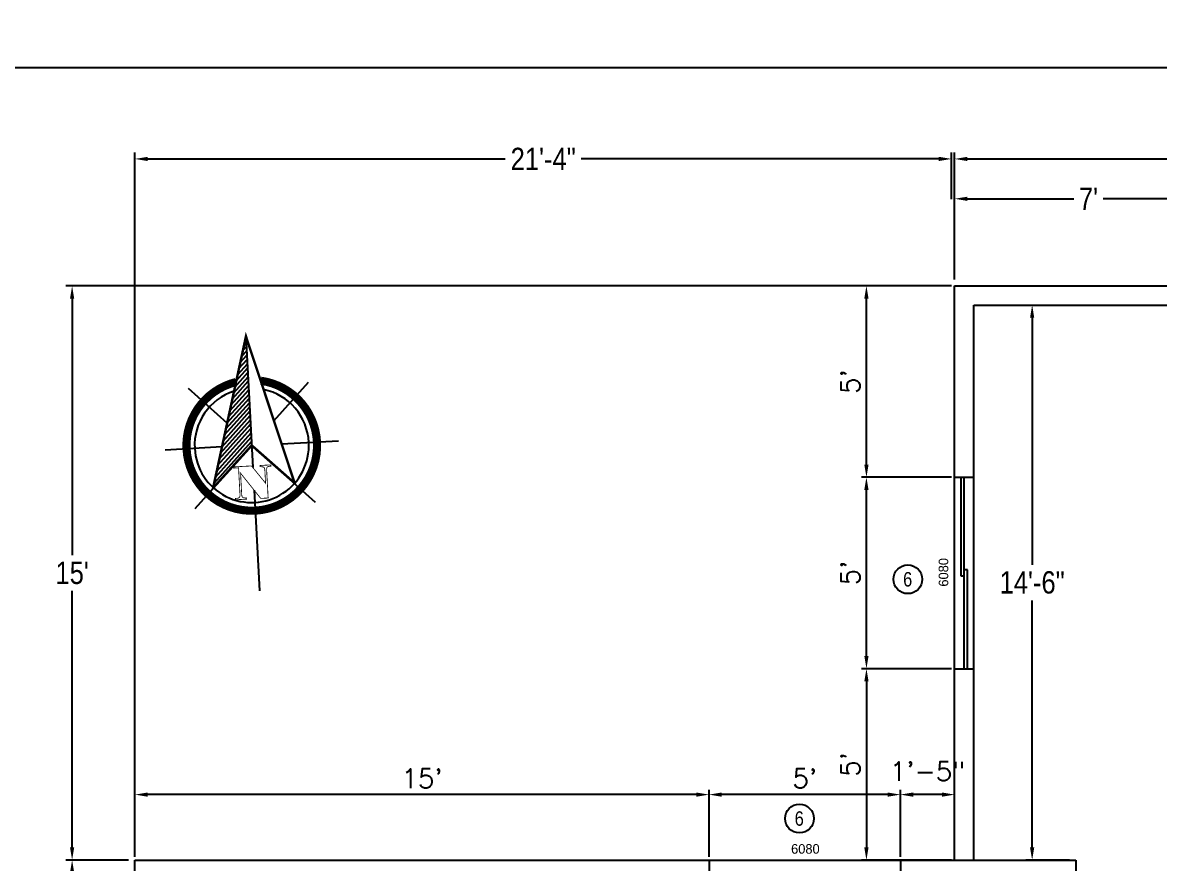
# Model space of a CAD drawing. Header units: inches. Extents: x -1842 to 12195, y -2228 to 2193.
# Drawn here: x 4602 to 4958.3, y 1019.5 to 1283 of the extents above; entities that cross this region are included whole.
import ezdxf

# ---------------------------------------------------------------- set-up
doc = ezdxf.new("R2010")
doc.units = ezdxf.units.IN
doc.header["$LTSCALE"] = 6
doc.header["$MEASUREMENT"] = 0
for name, color, linetype in [('Title Block', 7, 'Continuous'), ('TXT', 4, 'Continuous'), ('windows', 4, 'Continuous')]:
    doc.layers.add(name, color=color, linetype=linetype)
doc.styles.add('HS-DESIGN-TTLB', font='GOTHIC.TTF')
doc.styles.add('Roman', font='romans')
doc.styles.get("Standard").update_dxf_attribs({"font": 'ARIALN.TTF'})
doc.dimstyles.new('LEADER1', dxfattribs={"dimscale": 0, "dimtxt": 6, "dimasz": 4, "dimexe": 1.5, "dimexo": 1, "dimgap": 1.5, "dimtad": 1, "dimdec": 0, "dimzin": 0, "dimdsep": 46, "dimlunit": 4, "dimtxsty": 'Roman', "dimcen": 0.125, "dimdle": 1.5, "dimclrd": 3, "dimclre": 3, "dimclrt": 3, "dimadec": 0, "dimazin": 0, "dimtfac": 1, "dimtdec": 0, "dimtofl": 0, "dimtmove": 2, "dimatfit": 3, "dimfxl": 1, "dimtolj": 1, "dimtzin": 0, "dimarcsym": 0})
doc.dimstyles.get("Standard").update_dxf_attribs({"dimtxt": 7, "dimasz": 4, "dimexe": 2, "dimexo": 2, "dimgap": 2, "dimtad": 0, "dimtih": 1, "dimtoh": 1, "dimdec": 0, "dimzin": 0, "dimdsep": 46, "dimlunit": 4, "dimtxsty": 'Standard', "dimcen": 0.09, "dimclrd": 3, "dimclre": 3, "dimclrt": 3, "dimadec": 0, "dimazin": 0, "dimtfac": 1, "dimtdec": 0, "dimtofl": 0, "dimtmove": 0, "dimatfit": 3, "dimfxl": 1, "dimtolj": 1, "dimtzin": 0, "dimarcsym": 0})

# ---------------------------------------------------------------- blocks, each defined once
blk = doc.blocks.new('*D62')
at = {"layer": 'Defpoints', "color": 0, "transparency": 16777216}
for p in [(4637.16, 1020.48), (4617.46, 693.88), (4637.16, 693.88)]:
    blk.add_point(p, dxfattribs=at)
at = {"layer": 'Title Block', "color": 3, "lineweight": -2, "transparency": 16777216}
for p, q in [((4635.16, 1020.48), (4615.46, 1020.48)), ((4617.46, 1016.48), (4617.46, 862.75)), ((4617.46, 697.88), (4617.46, 851.6)), ((4635.16, 693.88), (4615.46, 693.88))]:
    blk.add_line(p, q, dxfattribs=at)
at = {"layer": 'Title Block', "color": 3, "transparency": 16777216}
for points in [[(4616.79, 1016.48), (4618.12, 1016.48), (4617.46, 1020.48)], [(4616.79, 697.88), (4618.12, 697.88), (4617.46, 693.88)]]:
    blk.add_solid(points, dxfattribs=at)
at = {"layer": 'Title Block', "color": 3, "transparency": 16777216, "insert": (4617.46, 857.18), "char_height": 7, "attachment_point": 5}
blk.add_mtext('\\A1;27\'-3"', dxfattribs=at)
blk = doc.blocks.new('*D72')
at = {"layer": 'Defpoints', "color": 0, "transparency": 16777216}
for p in [(5289.96, 1240.28), (4894.16, 1200.48), (5289.96, 1200.48)]:
    blk.add_point(p, dxfattribs=at)
at = {"layer": 'Title Block', "color": 3, "lineweight": -2, "transparency": 16777216}
for p, q in [((4894.16, 1202.48), (4894.16, 1242.28)), ((4898.16, 1240.28), (5085.19, 1240.28)), ((5285.96, 1240.28), (5098.93, 1240.28)), ((5289.96, 1202.48), (5289.96, 1242.28))]:
    blk.add_line(p, q, dxfattribs=at)
at = {"layer": 'Title Block', "color": 3, "transparency": 16777216}
for points in [[(4898.16, 1240.94), (4898.16, 1239.61), (4894.16, 1240.28)], [(5285.96, 1240.94), (5285.96, 1239.61), (5289.96, 1240.28)]]:
    blk.add_solid(points, dxfattribs=at)
at = {"layer": 'Title Block', "color": 3, "transparency": 16777216, "insert": (5092.06, 1240.28), "char_height": 7, "attachment_point": 5}
blk.add_mtext("\\A1;33'", dxfattribs=at)
blk = doc.blocks.new('*D78')
at = {"layer": 'Defpoints', "color": 0, "transparency": 16777216}
for p in [(4900.16, 1194.48), (4918.46, 1020.48), (4932.16, 1020.48)]:
    blk.add_point(p, dxfattribs=at)
at = {"layer": 'Title Block', "color": 3, "lineweight": -2, "transparency": 16777216}
for p, q in [((4902.16, 1194.48), (4920.46, 1194.48)), ((4918.46, 1190.48), (4918.46, 1113.05)), ((4918.46, 1024.48), (4918.46, 1101.9)), ((4930.16, 1020.48), (4916.46, 1020.48))]:
    blk.add_line(p, q, dxfattribs=at)
at = {"layer": 'Title Block', "color": 3, "transparency": 16777216}
for points in [[(4917.79, 1190.48), (4919.12, 1190.48), (4918.46, 1194.48)], [(4917.79, 1024.48), (4919.12, 1024.48), (4918.46, 1020.48)]]:
    blk.add_solid(points, dxfattribs=at)
at = {"layer": 'Title Block', "color": 3, "transparency": 16777216, "insert": (4918.46, 1107.48), "char_height": 7, "attachment_point": 5}
blk.add_mtext('\\A1;14\'-6"', dxfattribs=at)
blk = doc.blocks.new('*D81')
at = {"layer": 'Defpoints', "color": 0, "transparency": 16777216}
for p in [(4894.16, 1227.78), (4894.16, 1200.48), (4978.07, 1200.46)]:
    blk.add_point(p, dxfattribs=at)
at = {"layer": 'Title Block', "color": 3, "lineweight": -2, "transparency": 16777216}
for p, q in [((4894.16, 1202.48), (4894.16, 1229.78)), ((4978.07, 1202.46), (4978.07, 1229.78)), ((4898.16, 1227.78), (4931.5, 1227.78)), ((4974.07, 1227.78), (4940.73, 1227.78))]:
    blk.add_line(p, q, dxfattribs=at)
at = {"layer": 'Title Block', "color": 3, "transparency": 16777216}
for points in [[(4898.16, 1228.44), (4898.16, 1227.11), (4894.16, 1227.78)], [(4974.07, 1228.44), (4974.07, 1227.11), (4978.07, 1227.78)]]:
    blk.add_solid(points, dxfattribs=at)
at = {"layer": 'Title Block', "color": 3, "transparency": 16777216, "insert": (4936.11, 1227.78), "char_height": 7, "attachment_point": 5}
blk.add_mtext("\\A1;7'", dxfattribs=at)
blk = doc.blocks.new('*D120')
at = {"color": 3, "lineweight": -2, "transparency": 16777216}
for p, q in [((4892.16, 1200.48), (4615.46, 1200.48)), ((4617.46, 1196.48), (4617.46, 1116.05)), ((4617.46, 1024.48), (4617.46, 1104.9)), ((4635.16, 1020.48), (4615.46, 1020.48))]:
    blk.add_line(p, q, dxfattribs=at)
at = {"color": 3, "transparency": 16777216}
for points in [[(4616.79, 1196.48), (4618.12, 1196.48), (4617.46, 1200.48)], [(4616.79, 1024.48), (4618.12, 1024.48), (4617.46, 1020.48)]]:
    blk.add_solid(points, dxfattribs=at)
at = {"layer": 'Defpoints', "color": 0, "transparency": 16777216}
for p in [(4617.46, 1200.48), (4894.16, 1200.48), (4637.16, 1020.48)]:
    blk.add_point(p, dxfattribs=at)
at = {"color": 3, "transparency": 16777216, "insert": (4617.46, 1110.48), "char_height": 7, "attachment_point": 5}
blk.add_mtext("\\A1;15'", dxfattribs=at)
blk = doc.blocks.new('*D121')
at = {"color": 3, "lineweight": -2, "transparency": 16777216}
for p, q in [((4637.16, 1022.48), (4637.16, 1242.28)), ((4641.16, 1240.28), (4753.24, 1240.28)), ((4889.16, 1240.28), (4777.07, 1240.28)), ((4893.16, 1227.63), (4893.16, 1242.28))]:
    blk.add_line(p, q, dxfattribs=at)
at = {"color": 3, "transparency": 16777216}
for points in [[(4641.16, 1240.94), (4641.16, 1239.61), (4637.16, 1240.28)], [(4889.16, 1240.94), (4889.16, 1239.61), (4893.16, 1240.28)]]:
    blk.add_solid(points, dxfattribs=at)
at = {"layer": 'Defpoints', "color": 0, "transparency": 16777216}
for p in [(4893.16, 1240.28), (4893.16, 1225.63), (4637.16, 1020.48)]:
    blk.add_point(p, dxfattribs=at)
at = {"color": 3, "transparency": 16777216, "insert": (4765.16, 1240.28), "char_height": 7, "attachment_point": 5}
blk.add_mtext('\\A1;21\'-4"', dxfattribs=at)
blk = doc.blocks.new('*X137')
at = {"color": 0}
for p, q in [((147.35, -409.49), (147.62, -409.23)), ((147.55, -408.76), (147.62, -408.7)), ((146.95, -410.95), (147.62, -410.29)), ((147.15, -410.22), (147.62, -409.76)), ((146.36, -413.14), (147.62, -411.88)), ((146.55, -412.41), (147.62, -411.35)), ((146.75, -411.68), (147.62, -410.82)), ((145.96, -414.6), (147.62, -412.94)), ((146.16, -413.87), (147.62, -412.41)), ((145.36, -416.79), (147.62, -414.53)), ((145.56, -416.06), (147.62, -414)), ((145.76, -415.33), (147.62, -413.47)), ((144.76, -418.98), (147.62, -416.12)), ((144.96, -418.25), (147.62, -415.59)), ((145.16, -417.52), (147.62, -415.06)), ((144.36, -420.44), (147.62, -417.18)), ((144.56, -419.71), (147.62, -416.65)), ((143.76, -422.63), (147.62, -418.77)), ((143.96, -421.9), (147.62, -418.24)), ((144.16, -421.17), (147.62, -417.71)), ((143.16, -424.82), (147.62, -420.36)), ((143.36, -424.09), (147.62, -419.83)), ((143.56, -423.36), (147.62, -419.3)), ((142.76, -426.28), (147.62, -421.42)), ((142.96, -425.55), (147.62, -420.89))]:
    blk.add_line(p, q, dxfattribs=at)
blk = doc.blocks.new('North')
for p, q in [((-0.05, 18.32), (-0.05, 2.23)), ((-2.92, 7.82), (-7.42, 12.32)), ((2.82, 7.82), (7.32, 12.32)), ((-3.71, 4.95), (-10.67, 4.95)), ((3.61, 4.95), (10.57, 4.95)), ((-2.92, 2.08), (-7.42, -2.42)), ((2.82, 2.08), (7.32, -2.42)), ((-0.05, -0.54), (-0.05, -12.88))]:
    blk.add_line(p, q)
for points, const_width in [([(-5.06, -0.01), (-0.05, 18.32), (4.95, 0.05), (-0.05, 4.95), (-5.06, -0.01)], 0.3), ([(-1.6, -0.98), (-1.6, -1.05), (-1.59, -1.12), (-1.58, -1.18), (-1.57, -1.22), (-1.56, -1.27), (-1.54, -1.31), (-1.52, -1.33), (-1.5, -1.35), (-1.47, -1.37), (-1.44, -1.38), (-1.4, -1.4), (-1.34, -1.41), (-1.28, -1.42), (-1.21, -1.43), (-1.13, -1.43), (-1.05, -1.43), (-1.05, -1.59), (-2.39, -1.59), (-2.39, -1.43), (-2.35, -1.43), (-2.28, -1.43), (-2.21, -1.43), (-2.14, -1.42), (-2.09, -1.41), (-2.04, -1.4), (-2, -1.38), (-1.96, -1.37), (-1.94, -1.35), (-1.91, -1.33), (-1.88, -1.31), (-1.86, -1.27), (-1.85, -1.23), (-1.83, -1.18), (-1.82, -1.12), (-1.81, -1.06), (-1.81, -1), (-1.81, 2.29), (-2.39, 2.29), (-2.39, 2.44), (-0.21, 2.44), (1.39, 0.24), (1.39, 1.81), (1.39, 1.88), (1.38, 1.95), (1.37, 2), (1.36, 2.06), (1.35, 2.1), (1.33, 2.14), (1.31, 2.17), (1.29, 2.19), (1.26, 2.21), (1.22, 2.23), (1.17, 2.25), (1.12, 2.26), (1.06, 2.27), (0.99, 2.28), (0.92, 2.29), (0.84, 2.29), (0.82, 2.29), (0.82, 2.44), (2.16, 2.44), (2.16, 2.29), (2.12, 2.29), (2.04, 2.29), (1.98, 2.28), (1.92, 2.27), (1.86, 2.26), (1.81, 2.25), (1.77, 2.24), (1.73, 2.22), (1.71, 2.2), (1.69, 2.18), (1.67, 2.15), (1.65, 2.1), (1.63, 2.06), (1.62, 2.01), (1.61, 1.95), (1.61, 1.88), (1.61, 1.81), (1.61, -1.59), (0.7, -1.59), (-1.6, 1.62), (-1.6, -0.98), (-1.6, -0.98)], 0.1)]:
    blk.add_lwpolyline(points, dxfattribs=dict(const_width=const_width))
at = {"const_width": 1}
for points in [[(-8.05, 4.95, 1), (7.95, 4.95, 0.359415), (1.47, 12.8, 1)], [(-1.57, 12.8, 0.359415), (-8.05, 4.95, 1)]]:
    blk.add_lwpolyline(points, format="xyb", dxfattribs=at)
for start, end in [(105.027, 180), (0, 74.973), (180, 0)]:
    blk.add_arc((-0.05, 4.95), 7, start, end)
blk.add_blockref('*X137', (-147.67, 426.84))
blk = doc.blocks.new('*D246')
at = {"color": 3, "lineweight": -2, "transparency": 16777216}
for p, q in [((4893.16, 1080.48), (4865, 1080.48)), ((4866.5, 1076.48), (4866.5, 1024.48)), ((4893.16, 1020.48), (4865, 1020.48))]:
    blk.add_line(p, q, dxfattribs=at)
at = {"color": 3, "transparency": 16777216}
for points in [[(4865.83, 1076.48), (4867.17, 1076.48), (4866.5, 1080.48)], [(4865.83, 1024.48), (4867.17, 1024.48), (4866.5, 1020.48)]]:
    blk.add_solid(points, dxfattribs=at)
at = {"layer": 'Defpoints', "color": 0, "transparency": 16777216}
for p in [(4894.16, 1080.48), (4866.5, 1020.48), (4894.16, 1020.48)]:
    blk.add_point(p, dxfattribs=at)
at = {"color": 3, "transparency": 16777216, "insert": (4861.43, 1050.48), "char_height": 6, "attachment_point": 5, "rotation": 90, "style": 'Roman'}
blk.add_mtext("\\A1;5'", dxfattribs=at)
blk = doc.blocks.new('*D247')
at = {"color": 3, "lineweight": -2, "transparency": 16777216}
for p, q in [((4893.16, 1140.48), (4865, 1140.48)), ((4866.5, 1084.48), (4866.5, 1136.48)), ((4893.16, 1080.48), (4865, 1080.48))]:
    blk.add_line(p, q, dxfattribs=at)
at = {"color": 3, "transparency": 16777216}
for points in [[(4865.83, 1136.48), (4867.17, 1136.48), (4866.5, 1140.48)], [(4865.83, 1084.48), (4867.17, 1084.48), (4866.5, 1080.48)]]:
    blk.add_solid(points, dxfattribs=at)
at = {"layer": 'Defpoints', "color": 0, "transparency": 16777216}
for p in [(4866.5, 1140.48), (4894.16, 1140.48), (4894.16, 1080.48)]:
    blk.add_point(p, dxfattribs=at)
at = {"color": 3, "transparency": 16777216, "insert": (4861.43, 1110.48), "char_height": 6, "attachment_point": 5, "rotation": 90, "style": 'Roman'}
blk.add_mtext("\\A1;5'", dxfattribs=at)
blk = doc.blocks.new('*D248')
at = {"color": 3, "lineweight": -2, "transparency": 16777216}
for p, q in [((4893.16, 1200.48), (4865, 1200.48)), ((4866.5, 1144.48), (4866.5, 1196.48)), ((4893.16, 1140.48), (4865, 1140.48))]:
    blk.add_line(p, q, dxfattribs=at)
at = {"color": 3, "transparency": 16777216}
for points in [[(4865.83, 1196.48), (4867.17, 1196.48), (4866.5, 1200.48)], [(4865.83, 1144.48), (4867.17, 1144.48), (4866.5, 1140.48)]]:
    blk.add_solid(points, dxfattribs=at)
at = {"layer": 'Defpoints', "color": 0, "transparency": 16777216}
for p in [(4866.5, 1200.48), (4894.16, 1200.48), (4894.16, 1140.48)]:
    blk.add_point(p, dxfattribs=at)
at = {"color": 3, "transparency": 16777216, "insert": (4861.43, 1170.48), "char_height": 6, "attachment_point": 5, "rotation": 90, "style": 'Roman'}
blk.add_mtext("\\A1;5'", dxfattribs=at)
blk = doc.blocks.new('*D249')
at = {"color": 3, "lineweight": -2, "transparency": 16777216}
for p, q in [((4877.16, 1021.48), (4877.16, 1042.5)), ((4890.16, 1041), (4881.16, 1041)), ((4894.16, 1021.48), (4894.16, 1042.5))]:
    blk.add_line(p, q, dxfattribs=at)
at = {"color": 3, "transparency": 16777216}
for points in [[(4881.16, 1041.67), (4881.16, 1040.33), (4877.16, 1041)], [(4890.16, 1041.67), (4890.16, 1040.33), (4894.16, 1041)]]:
    blk.add_solid(points, dxfattribs=at)
at = {"layer": 'Defpoints', "color": 0, "transparency": 16777216}
for p in [(4877.16, 1041), (4877.16, 1020.48), (4894.16, 1020.48)]:
    blk.add_point(p, dxfattribs=at)
at = {"color": 3, "transparency": 16777216, "insert": (4885.66, 1048.32), "char_height": 6, "attachment_point": 5, "style": 'Roman'}
blk.add_mtext('\\A1;1\'-5"', dxfattribs=at)
blk = doc.blocks.new('*D250')
at = {"color": 3, "lineweight": -2, "transparency": 16777216}
for p, q in [((4817.16, 1021.48), (4817.16, 1042.5)), ((4873.16, 1041), (4821.16, 1041)), ((4877.16, 1021.48), (4877.16, 1042.5))]:
    blk.add_line(p, q, dxfattribs=at)
at = {"color": 3, "transparency": 16777216}
for points in [[(4821.16, 1041.67), (4821.16, 1040.33), (4817.16, 1041)], [(4873.16, 1041.67), (4873.16, 1040.33), (4877.16, 1041)]]:
    blk.add_solid(points, dxfattribs=at)
at = {"layer": 'Defpoints', "color": 0, "transparency": 16777216}
for p in [(4817.16, 1041), (4817.16, 1020.48), (4877.16, 1020.48)]:
    blk.add_point(p, dxfattribs=at)
at = {"color": 3, "transparency": 16777216, "insert": (4847.16, 1046.07), "char_height": 6, "attachment_point": 5, "style": 'Roman'}
blk.add_mtext("\\A1;5'", dxfattribs=at)
blk = doc.blocks.new('*D251')
at = {"color": 3, "lineweight": -2, "transparency": 16777216}
for p, q in [((4637.16, 1021.48), (4637.16, 1042.5)), ((4813.16, 1041), (4641.16, 1041)), ((4817.16, 1021.48), (4817.16, 1042.5))]:
    blk.add_line(p, q, dxfattribs=at)
at = {"color": 3, "transparency": 16777216}
for points in [[(4641.16, 1041.67), (4641.16, 1040.33), (4637.16, 1041)], [(4813.16, 1041.67), (4813.16, 1040.33), (4817.16, 1041)]]:
    blk.add_solid(points, dxfattribs=at)
at = {"layer": 'Defpoints', "color": 0, "transparency": 16777216}
for p in [(4637.16, 1041), (4637.16, 1020.48), (4817.16, 1020.48)]:
    blk.add_point(p, dxfattribs=at)
at = {"color": 3, "transparency": 16777216, "insert": (4727.16, 1046.07), "char_height": 6, "attachment_point": 5, "style": 'Roman'}
blk.add_mtext("\\A1;15'", dxfattribs=at)

msp = doc.modelspace()

# ---------------------------------------------------------------- hatches: boundary and pattern name
at = {"layer": 'Title Block'}
h = msp.add_hatch(dxfattribs=at)
h.set_pattern_fill('ANSI31', color=256, scale=50)
h.paths.add_polyline_path([(4826.7507105, 1985.640667), (4905.8827772, 1985.640667), (4905.8827772, 1999.7988958), (4826.7507105, 1999.7988958)], flags=9)
h.paths.add_polyline_path([(4836.7533757, 1799.3348126), (4896.4387532, 1799.3348126), (4896.4387532, 1813.4930414), (4836.7533757, 1813.4930414)], flags=9)
h.paths.add_polyline_path([(4846.7086137, 1595.1274188), (4883.4448569, 1595.1274188), (4883.4448569, 1609.2856476), (4846.7086137, 1609.2856476)], flags=9)
h.paths.add_polyline_path([(5109.6920186, 1827.6377844), (5180.6920186, 1827.6377844), (5180.6920186, 1833.6377844), (5109.6920186, 1833.6377844)], flags=9)
h.paths.add_polyline_path([(5109.6920186, 1834.6377844), (5288.6920186, 1834.6377844), (5288.6920186, 1840.6377844), (5109.6920186, 1840.6377844)], flags=9)
h.paths.add_polyline_path([(5109.5967805, 1841.1615939), (5285.5015424, 1841.1615939), (5285.5015424, 1847.7330225), (5109.5967805, 1847.7330225)], flags=9)
h.paths.add_polyline_path([(5099.6920186, 1848.6377844), (5107.12059, 1848.6377844), (5107.12059, 1854.6377844), (5099.6920186, 1854.6377844)], flags=9)
h.paths.add_polyline_path([(5109.6920186, 1848.6377844), (5274.4063043, 1848.6377844), (5274.4063043, 1854.6377844), (5109.6920186, 1854.6377844)], flags=9)
h.paths.add_polyline_path([(5109.5967805, 1856.1615939), (5268.9301139, 1856.1615939), (5268.9301139, 1862.7330225), (5109.5967805, 1862.7330225)], flags=9)
h.paths.add_polyline_path([(5109.6920186, 1863.6377844), (5286.8348758, 1863.6377844), (5286.8348758, 1869.6377844), (5109.6920186, 1869.6377844)], flags=9)
h.paths.add_polyline_path([(5099.6920186, 1870.6377844), (5107.12059, 1870.6377844), (5107.12059, 1876.6377844), (5099.6920186, 1876.6377844)], flags=9)
h.paths.add_polyline_path([(5109.5015424, 1870.4473082), (5281.1682091, 1870.4473082), (5281.1682091, 1877.5901653), (5109.5015424, 1877.5901653)], flags=9)
h.paths.add_polyline_path([(5109.5015424, 1877.6854034), (5178.1682091, 1877.6854034), (5178.1682091, 1884.8282606), (5109.5015424, 1884.8282606)], flags=9)
h.paths.add_polyline_path([(5109.5015424, 1884.6854034), (5293.7396377, 1884.6854034), (5293.7396377, 1891.8282606), (5109.5015424, 1891.8282606)], flags=9)
h.paths.add_polyline_path([(5099.6920186, 1892.6377844), (5107.12059, 1892.6377844), (5107.12059, 1898.6377844), (5099.6920186, 1898.6377844)], flags=9)
h.paths.add_polyline_path([(5109.5015424, 1891.6854034), (5283.1682091, 1891.6854034), (5283.1682091, 1898.8282606), (5109.5015424, 1898.8282606)], flags=9)
h.paths.add_polyline_path([(5109.6920186, 1900.6377844), (5194.9777329, 1900.6377844), (5194.9777329, 1906.6377844), (5109.6920186, 1906.6377844)], flags=9)
h.paths.add_polyline_path([(5099.6920186, 1907.6377844), (5107.12059, 1907.6377844), (5107.12059, 1913.6377844), (5099.6920186, 1913.6377844)], flags=9)
h.paths.add_polyline_path([(5109.6920186, 1907.6377844), (5292.4063043, 1907.6377844), (5292.4063043, 1913.6377844), (5109.6920186, 1913.6377844)], flags=9)
h.paths.add_polyline_path([(5109.5015424, 1914.6854034), (5170.3110662, 1914.6854034), (5170.3110662, 1921.8282606), (5109.5015424, 1921.8282606)], flags=9)
h.paths.add_polyline_path([(5109.6920186, 1922.6377844), (5289.5491615, 1922.6377844), (5289.5491615, 1928.6377844), (5109.6920186, 1928.6377844)], flags=9)
h.paths.add_polyline_path([(5099.6920186, 1929.6377844), (5107.12059, 1929.6377844), (5107.12059, 1935.6377844), (5099.6920186, 1935.6377844)], flags=9)
h.paths.add_polyline_path([(5109.5967805, 1929.1615939), (5284.3586853, 1929.1615939), (5284.3586853, 1935.7330225), (5109.5967805, 1935.7330225)], flags=9)
h.paths.add_polyline_path([(5109.6920186, 1937.6377844), (5202.12059, 1937.6377844), (5202.12059, 1943.6377844), (5109.6920186, 1943.6377844)], flags=9)
h.paths.add_polyline_path([(5109.6920186, 1944.6377844), (5289.8348758, 1944.6377844), (5289.8348758, 1950.6377844), (5109.6920186, 1950.6377844)], flags=9)
h.paths.add_polyline_path([(5099.6920186, 1951.6377844), (5107.12059, 1951.6377844), (5107.12059, 1957.6377844), (5099.6920186, 1957.6377844)], flags=9)
h.paths.add_polyline_path([(5109.6920186, 1951.6377844), (5290.8348758, 1951.6377844), (5290.8348758, 1957.6377844), (5109.6920186, 1957.6377844)], flags=9)
h.paths.add_polyline_path([(5109.6920186, 1959.6377844), (5250.4063043, 1959.6377844), (5250.4063043, 1965.6377844), (5109.6920186, 1965.6377844)], flags=9)
h.paths.add_polyline_path([(5109.6920186, 1966.6377844), (5281.2634472, 1966.6377844), (5281.2634472, 1972.6377844), (5109.6920186, 1972.6377844)], flags=9)
h.paths.add_polyline_path([(5099.6920186, 1973.6377844), (5106.5491615, 1973.6377844), (5106.5491615, 1979.6377844), (5099.6920186, 1979.6377844)], flags=9)
h.paths.add_polyline_path([(5109.6920186, 1973.6377844), (5286.5491615, 1973.6377844), (5286.5491615, 1979.6377844), (5109.6920186, 1979.6377844)], flags=9)
h.paths.add_polyline_path([(5109.5015424, 1980.6854034), (5241.3110662, 1980.6854034), (5241.3110662, 1987.8282606), (5109.5015424, 1987.8282606)], flags=9)
h.paths.add_polyline_path([(5099.6920186, 1988.6377844), (5107.12059, 1988.6377844), (5107.12059, 1994.6377844), (5099.6920186, 1994.6377844)], flags=9)
h.paths.add_polyline_path([(5109.1682091, 1986.7806415), (5288.2158281, 1986.7806415), (5288.2158281, 1995.9234987), (5109.1682091, 1995.9234987)], flags=9)
h.paths.add_polyline_path([(5109.6920186, 1996.6377844), (5221.12059, 1996.6377844), (5221.12059, 2002.6377844), (5109.6920186, 2002.6377844)], flags=9)
h.paths.add_polyline_path([(5099.6920186, 2003.6377844), (5104.8348758, 2003.6377844), (5104.8348758, 2009.6377844), (5099.6920186, 2009.6377844)], flags=9)
h.paths.add_polyline_path([(5109.6920186, 2003.6377844), (5292.8348758, 2003.6377844), (5292.8348758, 2009.6377844), (5109.6920186, 2009.6377844)], flags=9)
h.paths.add_polyline_path([(5109.5015424, 2008.6854034), (5248.1682091, 2008.6854034), (5248.1682091, 2015.8282606), (5109.5015424, 2015.8282606)], flags=9)
h.paths.add_polyline_path([(5109.6920186, 2016.6377844), (5279.8348758, 2016.6377844), (5279.8348758, 2022.6377844), (5109.6920186, 2022.6377844)], flags=9)
h.paths.add_polyline_path([(5109.5015424, 2022.6854034), (5291.1682091, 2022.6854034), (5291.1682091, 2029.8282606), (5109.5015424, 2029.8282606)], flags=9)
h.paths.add_polyline_path([(5099.6920186, 2030.6377844), (5104.8348758, 2030.6377844), (5104.8348758, 2036.6377844), (5099.6920186, 2036.6377844)], flags=9)
h.paths.add_polyline_path([(5109.6920186, 2030.6377844), (5274.6920186, 2030.6377844), (5274.6920186, 2036.6377844), (5109.6920186, 2036.6377844)], flags=9)
h.paths.add_polyline_path([(5109.1682091, 2036.7806415), (5262.5015424, 2036.7806415), (5262.5015424, 2045.9234987), (5109.1682091, 2045.9234987)], flags=9)
h.paths.add_polyline_path([(5109.6920186, 2045.6377844), (5283.4063043, 2045.6377844), (5283.4063043, 2051.6377844), (5109.6920186, 2051.6377844)], flags=9)
h.paths.add_polyline_path([(5109.6920186, 2052.6377844), (5292.4063043, 2052.6377844), (5292.4063043, 2058.6377844), (5109.6920186, 2058.6377844)], flags=9)
h.paths.add_polyline_path([(5109.5967805, 2059.1615939), (5293.7872567, 2059.1615939), (5293.7872567, 2065.7330225), (5109.5967805, 2065.7330225)], flags=9)
h.paths.add_polyline_path([(5099.6920186, 2066.6377844), (5104.8348758, 2066.6377844), (5104.8348758, 2072.6377844), (5099.6920186, 2072.6377844)], flags=9)
h.paths.add_polyline_path([(5109.6920186, 2066.6377844), (5271.6920186, 2066.6377844), (5271.6920186, 2072.6377844), (5109.6920186, 2072.6377844)], flags=9)
h.paths.add_polyline_path([(5109.5967805, 2076.1615939), (5169.2158281, 2076.1615939), (5169.2158281, 2082.7330225), (5109.5967805, 2082.7330225)], flags=9)
h.paths.add_polyline_path([(5109.6920186, 2083.6377844), (5289.2634472, 2083.6377844), (5289.2634472, 2089.6377844), (5109.6920186, 2089.6377844)], flags=9)
h.paths.add_polyline_path([(5099.6920186, 2090.6377844), (5104.8348758, 2090.6377844), (5104.8348758, 2096.6377844), (5099.6920186, 2096.6377844)], flags=9)
h.paths.add_polyline_path([(5109.5967805, 2090.1615939), (5286.6443996, 2090.1615939), (5286.6443996, 2096.7330225), (5109.5967805, 2096.7330225)], flags=9)
h.paths.add_polyline_path([(5109.6920186, 2098.6377844), (5177.4063043, 2098.6377844), (5177.4063043, 2104.6377844), (5109.6920186, 2104.6377844)], flags=9)
h.paths.add_polyline_path([(5099.6920186, 2105.6377844), (5104.8348758, 2105.6377844), (5104.8348758, 2111.6377844), (5099.6920186, 2111.6377844)], flags=9)
h.paths.add_polyline_path([(5109.6920186, 2105.6377844), (5289.5491615, 2105.6377844), (5289.5491615, 2111.6377844), (5109.6920186, 2111.6377844)], flags=9)
h.paths.add_polyline_path([(5109.6920186, 2113.6377844), (5255.12059, 2113.6377844), (5255.12059, 2119.6377844), (5109.6920186, 2119.6377844)], flags=9)
h.paths.add_polyline_path([(5099.6920186, 2120.6377844), (5104.8348758, 2120.6377844), (5104.8348758, 2126.6377844), (5099.6920186, 2126.6377844)], flags=9)
h.paths.add_polyline_path([(5109.5967805, 2120.1615939), (5286.5015424, 2120.1615939), (5286.5015424, 2126.7330225), (5109.5967805, 2126.7330225)], flags=9)
h.paths.add_polyline_path([(5109.6920186, 2128.6377844), (5131.4063043, 2128.6377844), (5131.4063043, 2134.6377844), (5109.6920186, 2134.6377844)], flags=9)
h.paths.add_polyline_path([(5109.5015424, 2134.6854034), (5289.5967805, 2134.6854034), (5289.5967805, 2141.8282606), (5109.5015424, 2141.8282606)], flags=9)
h.paths.add_polyline_path([(5099.6920186, 2142.6377844), (5104.8348758, 2142.6377844), (5104.8348758, 2148.6377844), (5099.6920186, 2148.6377844)], flags=9)
h.paths.add_polyline_path([(5109.6920186, 2142.6377844), (5291.8348758, 2142.6377844), (5291.8348758, 2148.6377844), (5109.6920186, 2148.6377844)], flags=9)
h.paths.add_polyline_path([(5099.6920186, 2157.6377844), (5104.8348758, 2157.6377844), (5104.8348758, 2163.6377844), (5099.6920186, 2163.6377844)], flags=9)
h.paths.add_polyline_path([(5109.6920186, 2150.6377844), (5266.4063043, 2150.6377844), (5266.4063043, 2156.6377844), (5109.6920186, 2156.6377844)], flags=9)
h.paths.add_polyline_path([(5109.6920186, 2157.6377844), (5285.8348758, 2157.6377844), (5285.8348758, 2163.6377844), (5109.6920186, 2163.6377844)], flags=9)
h.paths.add_polyline_path([(5099.6920186, 2172.6377844), (5104.2634472, 2172.6377844), (5104.2634472, 2178.6377844), (5099.6920186, 2178.6377844)], flags=9)
h.paths.add_polyline_path([(5109.5967805, 2165.1615939), (5217.9301139, 2165.1615939), (5217.9301139, 2171.7330225), (5109.5967805, 2171.7330225)], flags=9)
h.paths.add_polyline_path([(5109.6920186, 2172.6377844), (5293.5491615, 2172.6377844), (5293.5491615, 2178.6377844), (5109.6920186, 2178.6377844)], flags=9)
h.paths.add_polyline_path([(5160.6920186, 2184.1377844), (5236.5491615, 2184.1377844), (5236.5491615, 2193.1377844), (5160.6920186, 2193.1377844)], flags=9)
h.paths.add_polyline_path([(4604.4772556, 2030.8894249), (4646.8266891, 2030.8894249), (4646.8266891, 2067.8375157), (4604.4772556, 2067.8375157)], flags=9)
h.paths.add_polyline_path([(4255.1963426, 1954.1766336), (4323.5380946, 1954.1766336), (4323.5380946, 1968.3348625), (4255.1963426, 1968.3348625)], flags=9)
h.paths.add_polyline_path([(4737.0767906, 2112.2132346), (4737.0767906, 2142.6377039), (4725.7418624, 2142.6377039), (4725.7418624, 2112.2132346)], flags=9)
h.paths.add_polyline_path([(4736.4413133, 1975.3171946), (4736.4413133, 2005.3659771), (4725.106385, 2005.3659771), (4725.106385, 1975.3171946)], flags=9)
h.paths.add_polyline_path([(4389.5736684, 1789.4813601), (4389.5736684, 1817.9114733), (4379.6629082, 1817.9114733), (4379.6629082, 1789.4813601)], flags=9)
h.paths.add_polyline_path([(4364.894185, 1783.3087512), (4372.2405351, 1783.3087512), (4372.2405351, 1791.9150012), (4364.894185, 1791.9150012)], flags=9)
h.paths.add_polyline_path([(4364.7835549, 1812.9507858), (4371.0761859, 1812.9507858), (4371.0761859, 1821.5570358), (4364.7835549, 1821.5570358)], flags=9)
h.paths.add_polyline_path([(4581.1014509, 1707.2454704), (4581.1014509, 1734.515196), (4574.2148548, 1734.515196), (4574.2148548, 1707.2454704)], flags=9)
h.paths.add_polyline_path([(4583.1035672, 1657.1640349), (4583.1035672, 1684.4305738), (4576.2169711, 1684.4305738), (4576.2169711, 1657.1640349)], flags=9)
h.paths.add_polyline_path([(4574.438403, 1710.3707888), (4574.438403, 1731.654019), (4569.0057632, 1731.654019), (4569.0057632, 1710.3707888)], flags=9)
h.paths.add_polyline_path([(4590.6822276, 1796.0647293), (4607.0744527, 1796.0647293), (4607.0744527, 1803.8256434), (4590.6822276, 1803.8256434)], flags=9)
h.paths.add_polyline_path([(4426.5237589, 1991.7223885), (4426.5237589, 2012.190132), (4415.1888307, 2012.190132), (4415.1888307, 1991.7223885)], flags=9)
h.paths.add_polyline_path([(4483.5050339, 1958.5205861), (4483.5050339, 1988.5693687), (4472.1701057, 1988.5693687), (4472.1701057, 1958.5205861)], flags=9)
h.paths.add_polyline_path([(4336.0597443, 1622.0238162), (4336.0597443, 1646.9097914), (4329.5628138, 1646.9097914), (4329.5628138, 1622.0238162)], flags=9)
h.paths.add_polyline_path([(4225.1461009, 1709.1894307), (4250.1874244, 1709.1894307), (4250.1874244, 1723.3476595), (4225.1461009, 1723.3476595)], flags=9)
h.paths.add_polyline_path([(4441.4466051, 1649.6832765), (4500.6819996, 1649.6832765), (4500.6819996, 1663.8415053), (4441.4466051, 1663.8415053)], flags=9)
h.paths.add_polyline_path([(4720.4098946, 1600.6377967), (4744.6087757, 1600.6377967), (4744.6087757, 1610.5485569), (4720.4098946, 1610.5485569)], flags=9)
h.paths.add_polyline_path([(4749.0126898, 1835.5893056), (4757.7054247, 1835.5893056), (4757.7054247, 1839.975192), (4749.0126898, 1839.975192)], flags=9)
h.paths.add_polyline_path([(4640.7457049, 1636.5267358), (4640.7457049, 1654.258006), (4634.2487744, 1654.258006), (4634.2487744, 1636.5267358)], flags=9)
h.paths.add_polyline_path([(4670.5345249, 1822.6561542), (4720.2506908, 1822.6561542), (4720.2506908, 1836.814383), (4670.5345249, 1836.814383)], flags=9)
h.paths.add_polyline_path([(4551.0175844, 1833.3605269), (4588.6027646, 1833.3605269), (4588.6027646, 1847.5187558), (4551.0175844, 1847.5187558)], flags=9)
h.paths.add_polyline_path([(4720.2580962, 1660.1434608), (4746.5983397, 1660.1434608), (4746.5983397, 1674.3016896), (4720.2580962, 1674.3016896)], flags=9)
h.paths.add_polyline_path([(4485.176953, 1756.6867625), (4496.3834816, 1756.6867625), (4496.3834816, 1764.1867625), (4485.176953, 1764.1867625)], flags=9)
h.paths.add_polyline_path([(4614.318218, 1702.7812388), (4614.318218, 1715.1994315), (4608.052666, 1715.1994315), (4608.052666, 1702.7812388)], flags=9)
h.paths.add_polyline_path([(4614.2648417, 1661.3820919), (4614.2648417, 1667.674332), (4607.9992898, 1667.674332), (4607.9992898, 1661.3820919)], flags=9)
h.paths.add_polyline_path([(4343.8236273, 1709.6744168), (4368.8649508, 1709.6744168), (4368.8649508, 1723.8326456), (4343.8236273, 1723.8326456)], flags=9)
h.paths.add_polyline_path([(4359.5773761, 1546.8754924), (4379.3634403, 1546.8754924), (4379.3634403, 1554.6364065), (4359.5773761, 1554.6364065)], flags=9)
h.paths.add_polyline_path([(4248.5659842, 1968.5038992), (4329.0108879, 1968.5038992), (4329.0108879, 1982.6621281), (4248.5659842, 1982.6621281)], flags=9)
h.paths.add_polyline_path([(4592.3193826, 1982.9892155), (4639.8598574, 1982.9892155), (4639.8598574, 1997.1474443), (4592.3193826, 1997.1474443)], flags=9)
h.paths.add_polyline_path([(4555.9237778, 1211.0916615), (4711.3587176, 1211.0916615), (4711.3587176, 1248.9032284), (4555.9237778, 1248.9032284)], flags=9)
h.paths.add_polyline_path([(4399.6191951, 1362.4609757), (4399.6191951, 1431.2063207), (4389.7084349, 1431.2063207), (4389.7084349, 1362.4609757)], flags=9)
h.paths.add_polyline_path([(4268.5759978, 1572.670283), (4316.9886047, 1572.670283), (4316.9886047, 1598.2837498), (4268.5759978, 1598.2837498)], flags=9)
h.paths.add_polyline_path([(4533.9038794, 1541.6279956), (4585.9678434, 1541.6279956), (4585.9678434, 1551.5387558), (4533.9038794, 1551.5387558)], flags=9)
h.paths.add_polyline_path([(4985.4424175, 1799.395771), (4985.4424175, 1821.8368299), (4978.9454869, 1821.8368299), (4978.9454869, 1799.395771)], flags=9)
h.paths.add_polyline_path([(4520.6437103, 1231.0410788), (4541.5218995, 1231.0410788), (4541.5218995, 1250.0734066), (4520.6437103, 1250.0734066)], flags=9)
h.paths.add_polyline_path([(4526.2526816, 1247.6618239), (4536.6481241, 1247.6618239), (4536.6481241, 1266.6941517), (4526.2526816, 1266.6941517)], flags=9)
h.paths.add_polyline_path([(4828.1036479, 1234.7139598), (4899.3772481, 1234.7139598), (4899.3772481, 1248.8721887), (4828.1036479, 1248.8721887)], flags=9)
h.paths.add_polyline_path([(4554.0133493, 1241.9691864), (4795.9233764, 1241.9691864), (4795.9233764, 1279.7807532), (4554.0133493, 1279.7807532)], flags=9)
h.paths.add_polyline_path([(4093.6833963, 1129.7169723), (4104.0579472, 1129.7169723), (4104.0579472, 1145.7055122), (4093.6833963, 1145.7055122)], flags=9)
h.paths.add_polyline_path([(4104.5834202, 1128.1050385), (4187.3939537, 1128.1050385), (4187.3939537, 1146.7583351), (4104.5834202, 1146.7583351)], flags=9)

# ---------------------------------------------------------------- linework, layer by layer
msp.add_line((3852.3612751, 1268.9201451), (5347.0205098, 1268.9201451))
for p, q in [((4894.1570105, 1200.4778393), (5289.9570105, 1200.4778393)), ((4894.1570105, 1020.4778393), (4894.1570105, 1200.4778393)), ((4900.1570105, 1194.4778393), (5283.9570105, 1194.4778393)), ((4900.1570105, 1020.4778393), (4900.1570105, 1194.4778393)), ((4894.1570105, 1140.4778393), (4900.1570105, 1140.4778393)), ((4894.1570105, 1080.4778393), (4900.1570105, 1080.4778393)), ((4637.1570105, 1020.4778393), (4932.1570105, 1020.4778393)), ((4637.1570105, 693.8778393), (4637.1570105, 1020.4778393)), ((4817.1570105, 1020.4778393), (4817.1570105, 1014.4778393)), ((4877.1570105, 1020.4778393), (4877.1570105, 1014.4778393)), ((4932.1570105, 1020.4778393), (4932.1570105, 1014.4778393)), ((4932.1570105, 1020.4778393), (4932.1570105, 1014.4778393))]:
    msp.add_line(p, q, dxfattribs=at)
at = {"layer": 'TXT'}
for p, q in [((4896.1570105, 1109.4778393), (4896.1570105, 1140.4778393)), ((4897.1570105, 1080.4778393), (4897.1570105, 1140.4778393)), ((4897.1570105, 1109.4778393), (4896.1570105, 1109.4778393)), ((4898.1570105, 1111.4778393), (4897.1570105, 1111.4778393)), ((4898.1570105, 1080.4778393), (4898.1570105, 1111.4778393))]:
    msp.add_line(p, q, dxfattribs=at)
at = {"layer": 'windows'}
for centre in [(4879.5, 1108.5), (4845.5, 1033.5)]:
    msp.add_circle(centre, 4.5, dxfattribs=at)

# ---------------------------------------------------------------- block references
at = {"xscale": 2.559999999999999, "yscale": 2.559999999999999, "zscale": 2.559999999999999, "rotation": 3.052882514792429}
msp.add_blockref('North', (4674.5860877, 1137.8240861), dxfattribs=at)

# ---------------------------------------------------------------- texts
at = {"layer": 'Title Block', "insert": (4889.1485659, 1106.2050758), "char_height": 3.0096, "width": 43.611515527, "attachment_point": 1, "rotation": 90, "style": 'HS-DESIGN-TTLB'}
msp.add_mtext('6080', dxfattribs=at)
at = {"layer": 'Title Block', "insert": (4842.884247, 1025.486284), "char_height": 3.0096, "width": 43.611515527, "attachment_point": 1, "style": 'HS-DESIGN-TTLB'}
msp.add_mtext('6080', dxfattribs=at)
at = {"layer": 'windows', "char_height": 4.5, "attachment_point": 1}
for insert in [(4878, 1110.75), (4844, 1035.75)]:
    msp.add_mtext_dynamic_manual_height_columns('6', width=3.5, gutter_width=30, heights=[0], dxfattribs=dict(at, insert=insert))

# ---------------------------------------------------------------- dimensions: what is measured, and where the dimension line sits
dim = msp.add_linear_dim(base=(4893.1570105, 1240.2778393), p1=(4637.1570105, 1020.4778393), p2=(4893.1570105, 1225.6278393), dimstyle='Standard')
dim.commit()
dim.dimension.update_dxf_attribs({"geometry": '*D121', "text_midpoint": (4765.1570105, 1240.2778393)})
dim = msp.add_linear_dim(base=(4617.4570105, 1200.4778393), p1=(4637.1570105, 1020.4778393), p2=(4894.1570105, 1200.4778393), angle=90, dimstyle='Standard')
dim.commit()
dim.dimension.update_dxf_attribs({"geometry": '*D120', "text_midpoint": (4617.4570105, 1110.4778393)})
for p1, p2, distance, picture, middle in [((4894.1570105, 1140.4778393), (4894.1570105, 1200.4778393), 27.6570105, '*D248', (4861.4285714, 1170.4778393)), ((4894.1570105, 1080.4778393), (4894.1570105, 1140.4778393), 27.6570105, '*D247', (4861.4285714, 1110.4778393)), ((4894.1570105, 1080.4778393), (4894.1570105, 1020.4778393), -27.6570105, '*D246', (4861.4285714, 1050.4778393)), ((4894.1570105, 1020.4778393), (4877.1570105, 1020.4778393), -20.5221607, '*D249', (4885.6570105, 1048.3214286)), ((4817.1570105, 1020.4778393), (4637.1570105, 1020.4778393), -20.5221607, '*D251', (4727.1570105, 1046.0714286)), ((4877.1570105, 1020.4778393), (4817.1570105, 1020.4778393), -20.5221607, '*D250', (4847.1570105, 1046.0714286))]:
    dim = msp.add_aligned_dim(p1=p1, p2=p2, distance=distance, dimstyle='LEADER1', override={"dimscale": 1})
    dim.commit()
    dim.dimension.update_dxf_attribs({"geometry": picture, "text_midpoint": middle})
at = {"layer": 'Title Block'}
for base, p1, p2, picture, middle in [((5289.9570105, 1240.2778393), (4894.1570105, 1200.4778393), (5289.9570105, 1200.4778393), '*D72', (5092.0570105, 1240.2778393)), ((4894.1570105, 1227.7778393), (4978.0666454, 1200.4637872), (4894.1570105, 1200.4778393), '*D81', (4936.111828, 1227.7778393))]:
    dim = msp.add_linear_dim(base=base, p1=p1, p2=p2, dimstyle='Standard', dxfattribs=at)
    dim.commit()
    dim.dimension.update_dxf_attribs({"geometry": picture, "text_midpoint": middle})
for base, p1, p2, picture, middle in [((4918.4570105, 1020.4778393), (4900.1570105, 1194.4778393), (4932.1570105, 1020.4778393), '*D78', (4918.4570105, 1107.4778393)), ((4617.4570105, 693.8778393), (4637.1570105, 1020.4778393), (4637.1570105, 693.8778393), '*D62', (4617.4570105, 857.1778393))]:
    dim = msp.add_linear_dim(base=base, p1=p1, p2=p2, angle=90, dimstyle='Standard', dxfattribs=at)
    dim.commit()
    dim.dimension.update_dxf_attribs({"geometry": picture, "text_midpoint": middle})

doc.saveas('drawing.dxf')
